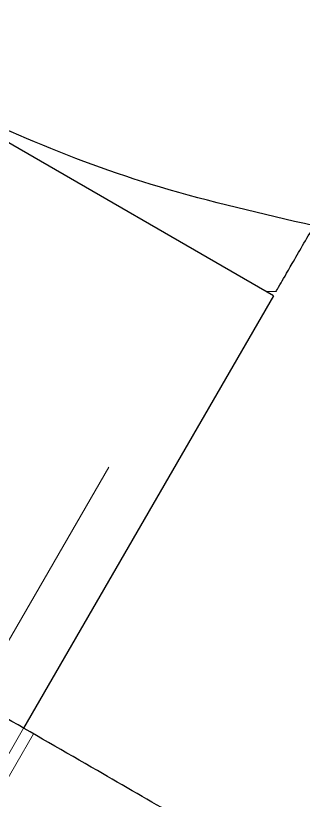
# Model space of a CAD drawing. Header units: millimetres. Extents: x 861 to 27901, y 673 to 17923.
# Drawn here: x 11343.07 to 11353.1, y 7006.65 to 7034.07 of the extents above; entities that cross this region are included whole.
import ezdxf

# ---------------------------------------------------------------- set-up
doc = ezdxf.new("R2010")
doc.units = ezdxf.units.MM
doc.header["$LTSCALE"] = 33.3
doc.linetypes.add('HIDDEN', pattern=[1.905, 1.27, -0.635])

msp = doc.modelspace()

# ---------------------------------------------------------------- linework, layer by layer
at = {"color": 1, "linetype": 'HIDDEN', "lineweight": 18}
for p, q in [((11325.171, 6981.666), (11359.859, 7041.746)), ((11351.804, 7024.425), (11352.147, 7024.425)), ((11343.34, 7009.17), (11336.997, 6998.184)), ((11337.34, 6997.986), (11343.683, 7008.972))]:
    msp.add_line(p, q, dxfattribs=at)
at = {"color": 7, "linetype": 'Continuous', "lineweight": 25}
for q in [(11336.612, 7033.196), (11343.34, 7009.17)]:
    msp.add_line((11352.061, 7024.276), q, dxfattribs=at)
for points in [[(11345.915, 7007.683), (11343.646, 7008.993), (11339.11, 7011.612), (11332.037, 7015.695), (11324.85, 7019.845), (11317.591, 7024.036), (11310.332, 7028.227), (11303.144, 7032.377), (11296.071, 7036.46), (11291.535, 7039.079), (11289.267, 7040.389)], [(11358.789, 7000.25), (11358.745, 7000.276), (11358.658, 7000.326), (11357.956, 7000.731), (11356.853, 7001.368), (11355.332, 7002.246), (11353.437, 7003.34), (11351.204, 7004.63), (11348.697, 7006.077), (11346.842, 7007.148), (11345.915, 7007.683)]]:
    msp.add_open_spline(points, degree=3, dxfattribs=at)
for points, knots in [([(11353.475, 7026.724), (11351.665, 7027.137), (11348.233, 7027.918), (11343.491, 7029.669), (11339.703, 7031.488), (11337.605, 7032.934), (11336.786, 7033.498)], [0, 0, 0, 0, 0.30464, 0.57754, 0.835202, 1, 1, 1, 1]), ([(11352.147, 7024.425), (11352.175, 7024.473), (11352.233, 7024.573), (11352.687, 7025.361), (11353.203, 7026.253), (11353.475, 7026.724)], [0, 0, 0, 0, 0.308501, 0.635248, 1, 1, 1, 1])]:
    msp.add_open_spline(points, degree=3, knots=knots, dxfattribs=at)

doc.saveas('drawing.dxf')
